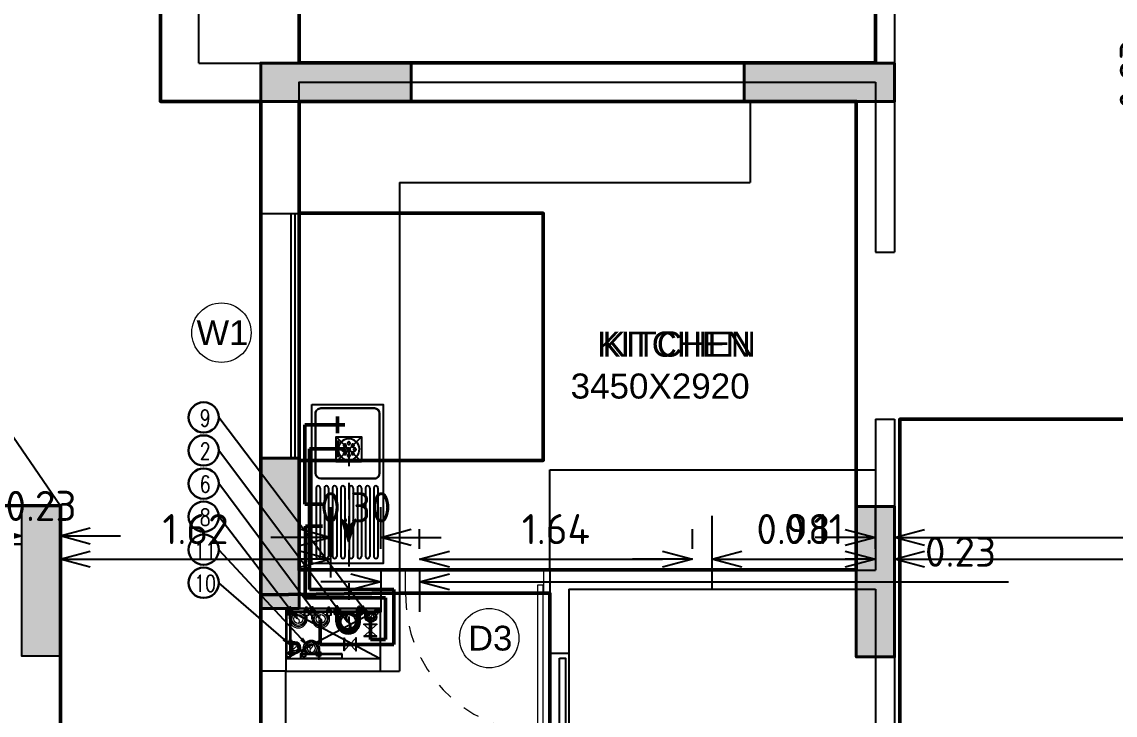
# Model space of a CAD drawing. Header units: inches. Extents: x 0 to 429, y 0 to 185.
# Drawn here: x 250 to 256.54, y 118.19 to 122.34 of the extents above; entities that cross this region are included whole.
import ezdxf
from ezdxf.enums import TextEntityAlignment as Align

# ---------------------------------------------------------------- set-up
doc = ezdxf.new("R2010")
doc.units = ezdxf.units.IN
doc.header["$MEASUREMENT"] = 0
doc.linetypes.add('Xr-4BHK-A-B-Typical-Sub$0$DASHED', pattern=[0.75, 0.5, -0.25])
doc.linetypes.add('Xr-4BHK-A-B-Typical-Sub$0$HIDDEN', pattern=[0.375, 0.25, -0.125])
doc.layers.get('DEFPOINTS').update_dxf_attribs({"lineweight": 18})
for name, color, linetype, lineweight in [('FLOOR01', 7, 'Continuous', 50), ('XR-4BHK-A-B-TYPICAL-SUB$0$1PL-CUT', 3, 'Continuous', 25), ('XR-4BHK-A-B-TYPICAL-SUB$0$1PL-SHAFT-PIPE-TEXT-50', 213, 'Continuous', 30), ('XR-4BHK-A-B-TYPICAL-SUB$0$DOOR', 34, 'Continuous', 20), ('XR-4BHK-A-B-TYPICAL-SUB$0$TOWER-COL', 1, 'Continuous', 40), ('XR-4BHK-A-B-TYPICAL-SUB$0$TOWER-COL-HATCH', 9, 'Continuous', 5), ('XR-4BHK-A-B-TYPICAL-SUB$0$WALL', 7, 'Continuous', 30)]:
    doc.layers.add(name, color=color, linetype=linetype, lineweight=lineweight)
for name, color, linetype in [('XR-4BHK-A-B-TYPICAL-SUB$0$1PL-DR-WASTE', 5, 'Xr-4BHK-A-B-Typical-Sub$0$DASHED'), ('XR-4BHK-A-B-TYPICAL-SUB$0$1PL-SHAFT-PIPE', 7, 'Continuous'), ('XR-4BHK-A-B-TYPICAL-SUB$0$ELE', 4, 'Continuous')]:
    doc.layers.add(name, color=color, linetype=linetype)
doc.layers.add('XR-4BHK-A-B-TYPICAL-SUB$0$SEWERARE LINE', color=7, linetype='Continuous', lineweight=35, true_color=0xca2d12)
doc.layers.add('XR-4BHK-A-B-TYPICAL-SUB$0$WATER SUPPLAY', color=7, linetype='Continuous', lineweight=0, true_color=0x00f000)
doc.styles.add('Sanvi Common', font='isocpeur.ttf')
doc.styles.add('Xr-4BHK-A-B-Typical-Sub$0$$0$DIM', font='arial.ttf', dxfattribs={"height": 4})
doc.styles.add('Xr-4BHK-A-B-Typical-Sub$0$$1$Standard', font='arial.ttf')
doc.styles.add('Xr-4BHK-A-B-Typical-Sub$0$AUDIT_D_080506184754-0', font='romans.shx')
doc.styles.add('Xr-4BHK-A-B-Typical-Sub$0$DIM', font='arial.ttf')
doc.styles.add('Xr-4BHK-A-B-Typical-Sub$0$Standard', font='ARIALN.TTF')
doc.dimstyles.new('Sanvi Common', dxfattribs={"dimtxt": 0.18, "dimasz": 0.18, "dimexe": 0.18, "dimexo": 0.0625, "dimgap": 0.09, "dimtad": 1, "dimzin": 0, "dimdsep": 46, "dimtxsty": 'Sanvi Common', "dimblk": 'OPEN30', "dimcen": 0.09, "dimclrd": 68, "dimclre": 68, "dimclrt": 40, "dimadec": 0, "dimazin": 0, "dimtfac": 1, "dimtofl": 0, "dimtmove": 0, "dimatfit": 3, "dimldrblk": 'OPEN30', "dimfxl": 1, "dimtolj": 1, "dimtzin": 0, "dimarcsym": 0})
doc.dimstyles.new('Xr-4BHK-A-B-Typical-Sub$0$DIM 75', dxfattribs={"dimtxt": 75, "dimasz": 75, "dimexe": 0.18, "dimexo": 0.0625, "dimgap": 0.09, "dimtad": 0, "dimtih": 1, "dimtoh": 1, "dimdec": 0, "dimzin": 0, "dimdsep": 46, "dimtxsty": 'Xr-4BHK-A-B-Typical-Sub$0$Standard', "dimcen": 0.09, "dimclrd": 256, "dimclre": 256, "dimclrt": 256, "dimadec": 0, "dimazin": 0, "dimtfac": 1, "dimtdec": 0, "dimtofl": 0, "dimtmove": 0, "dimatfit": 3, "dimfxl": 1, "dimtolj": 1, "dimtzin": 0, "dimarcsym": 0})

# ---------------------------------------------------------------- blocks, each defined once
blk = doc.blocks.new('Xr-4BHK-A-B-Typical-Sub$0$core typ')
at = {"layer": 'XR-4BHK-A-B-TYPICAL-SUB$0$ELE'}
blk.add_line((-5324.142827006493, 20565.2719354366), (465.8570467043028, 12120.69415858269), dxfattribs=at)
at = {"layer": 'XR-4BHK-A-B-TYPICAL-SUB$0$WALL'}
for p, q in [((235.4344015069946, 12120.47021012838), (-1715.420280919905, 12120.46972084677)), ((235.4344015069946, 11890.47021012838), (-1714.570528041135, 11890.46972105993)), ((465.0002261911577, 11219.99949748353), (465.0002261911577, 9260.497486678163))]:
    blk.add_line(p, q, dxfattribs=at)
blk = doc.blocks.new('*X182')
at = {"color": 0}
for p, q in [((3201.577542786451, 1890), (3698.539144592577, 1890)), ((3201.577542786451, 1860), (3698.539144592577, 1860)), ((3201.577542786451, 1830), (3698.539144592577, 1830)), ((3201.577542786451, 1800), (3698.539144592577, 1800)), ((3201.577542786451, 1770), (3698.539144592577, 1770)), ((3201.577542786451, 1740), (3698.539144592577, 1740)), ((3201.577542786451, 1710), (3698.539144592577, 1710)), ((3201.577542786451, 1680), (3698.539144592577, 1680)), ((3201.577542786451, 1650), (3698.539144592577, 1650)), ((3201.577542786451, 1620), (3698.539144592577, 1620)), ((3201.577542786451, 1590), (3698.539144592577, 1590)), ((3201.577542786451, 1560), (3698.539144592577, 1560)), ((3201.577542786451, 1530), (3698.539144592577, 1530)), ((3201.577542786451, 1500), (3698.539144592577, 1500)), ((3201.577542786451, 1470), (3698.539144592577, 1470)), ((3201.577542786451, 1440), (3698.539144592577, 1440))]:
    blk.add_line(p, q, dxfattribs=at)
blk = doc.blocks.new('Xr-4BHK-A-B-Typical-Sub$0$sink14')
blk.add_lwpolyline([(-577.5, -520), (-577.5, 0), (577.5, 0), (577.5, -520)], close=True)
for points in [[(-40.49999999999999, -64.5, 0.4142135623730951), (-78, -27), (-513.0000000000003, -27, 0.4142135623730934), (-550.5000000000003, -64.50000000000023), (-550.5000000000003, -455.5000000000038, 0.4142135623731027), (-512.9999999999994, -493.0000000000038), (-77.99999999999909, -492.9999999999965, 0.4142135623730878), (-40.49999999999999, -455.4999999999964)], [(-550.5000000000003, -455.5000000000038), (-550.5000000000003, -64.5, -0.4142135623730951), (-513, -27), (-78, -27, -0.4142135623730951), (-40.49999999999999, -64.5), (-40.49999999999999, -455.4999999999965, -0.4142135623730929), (-78, -492.9999999999965), (-513, -493.0000000000038, -0.4142135623730992)]]:
    blk.add_lwpolyline(points, format="xyb", close=True)
blk.add_circle((-248, -259.9999999999982), 15)
for centre, start, end in [((29.25564832209648, -53.81830726738008), 90, 270), ((526.217250128222, -53.81830726738008), 270, 90), ((29.25564832209648, -113.81830726738), 90, 270), ((29.25564832209648, -173.8183072673801), 90, 270), ((526.217250128222, -113.81830726738), 270, 90), ((526.217250128222, -173.8183072673801), 270, 90), ((29.25564832209648, -233.8183072673801), 90, 270), ((526.217250128222, -233.8183072673801), 270, 90), ((29.25564832209648, -293.8183072673801), 90, 270), ((526.217250128222, -293.8183072673801), 270, 90), ((29.25564832209648, -353.8183072673801), 90, 270), ((526.217250128222, -353.8183072673801), 270, 90), ((29.25564832209648, -413.81830726738), 90, 270), ((29.25564832209648, -473.81830726738), 90, 270), ((526.217250128222, -413.81830726738), 270, 90), ((526.217250128222, -473.81830726738), 270, 90)]:
    blk.add_arc(centre, 15, start, end)
blk.add_blockref('*X182', (-3172.321894464355, -1928.81830726738))
blk = doc.blocks.new('Xr-4BHK-A-B-Typical-Sub$0$d-750')
at = {"layer": 'XR-4BHK-A-B-TYPICAL-SUB$0$DOOR'}
for p, q in [((5.729134500143118e-09, 718.7499761594656), (5.729134500143118e-09, 749.9999761594656)), ((5.729134500143118e-09, 749.9999761594656), (115.0000000057291, 749.9999761594656)), ((115.0000000057291, 718.7499761594656), (5.729134500143118e-09, 718.7499761594656)), ((115.0000000057291, 749.9999761594656), (115.0000000057291, 718.7499761594656)), ((5.729134500143118e-09, -2.384052721993157e-05), (5.729134500143118e-09, 31.24997615947278)), ((5.729134500143118e-09, 31.24997615947278), (115.0000000057291, 31.24997615947278)), ((115.0000000057291, 31.24997615947278), (115.0000000057291, -2.384052721993157e-05)), ((115.0000000057291, -2.384052721993157e-05), (5.729134500143118e-09, -2.384052721993157e-05))]:
    blk.add_line(p, q, dxfattribs=at)
blk.add_lwpolyline([(73.88675761399941, 34.24997615947278), (811.340492390703, 34.24997615947278), (811.340492390703, 59.24997615947278), (73.88675761399941, 59.24997615947278)], close=True, dxfattribs=at)
at = {"layer": 'XR-4BHK-A-B-TYPICAL-SUB$0$DOOR', "color": 8, "linetype": 'Xr-4BHK-A-B-Typical-Sub$0$HIDDEN', "extrusion": (0, 0, -1)}
blk.add_ellipse((125.0000000057291, 31.24997615947278), major_axis=(218.3991734659579, 652.0652236637238), ratio=0.9987404314647262, start_param=-0.3381296109642833, end_param=1.207250979015199, dxfattribs=at)
blk = doc.blocks.new('Xr-4BHK-A-B-Typical-Sub$0$REV.CO.')
at = {"layer": 'XR-4BHK-A-B-TYPICAL-SUB$0$TOWER-COL-HATCH'}
for points in [[(456701.6026076346, 11955.22670572487), (456701.6026076346, 11725.22670572504), (455801.1053430899, 11725.22714034546), (455801.1053430892, 11955.22714034593)], [(458696.0964684737, 11724.7721942397), (458696.0964684737, 11954.77219423946), (459596.0964278332, 11954.7715867867), (459596.0964278339, 11724.77158678624)], [(459366.105343089, 8690.003288494714), (459596.105343089, 8690.003288494714), (459596.1053374442, 9589.802804727991), (459366.1053374442, 9589.802804727991)], [(456031.1053430889, 8400.227134702109), (455801.105343089, 8400.227134702109), (455801.1057777088, 9300.22713470176), (456031.1057777093, 9300.227134702458)]]:
    blk.add_hatch(color=256, dxfattribs=at).paths.add_polyline_path(points)
at = {"layer": 'XR-4BHK-A-B-TYPICAL-SUB$0$TOWER-COL'}
for points in [[(455801.105343089, 11955.22713470211), (455801.105343089, 11725.22713470211), (456701.6027795789, 11725.2266075391), (456701.6027795789, 11955.2266075391)], [(459596.0964278341, 11724.77159243005), (459596.0964278341, 11954.77159243005), (458696.0964684737, 11954.77219423958), (458696.0964684737, 11724.77219423958)], [(459366.105343089, 8690.003288494714), (459596.105343089, 8690.003288494714), (459596.1053374442, 9589.802804727991), (459366.1053374442, 9589.802804727991)], [(456031.1057720655, 9300.227134702109), (455801.1057720655, 9300.227134702109), (455801.105343089, 8400.227134702109), (456031.105343089, 8400.227134702109)]]:
    blk.add_lwpolyline(points, close=True, dxfattribs=at)
blk = doc.blocks.new('Xr-4BHK-A-B-Typical-Sub$0$$0$DOOR NO')
at = {"lineweight": 0}
blk.add_circle((5.684341886080801e-14, 0), 10, dxfattribs=at)
at = {"style": 'Xr-4BHK-A-B-Typical-Sub$0$$0$DIM'}
blk.add_attdef('X1', text='', height=9, dxfattribs=at).set_placement((5.684341886080801e-14, 0), align=Align.MIDDLE_CENTER)
blk = doc.blocks.new('_Open30')
at = {"color": 0, "linetype": 'ByBlock', "lineweight": -2}
for p, q in [((-1, 0.26794919), (0, 0)), ((0, 0), (-1, -0.26794919)), ((0, 0), (-1, 0))]:
    blk.add_line(p, q, dxfattribs=at)
blk = doc.blocks.new('*D236')
at = {"color": 68, "lineweight": -2, "transparency": 16777216}
for p, q in [((256.8422112934697, 118.9663144248401), (256.8422112934697, 122.3143144248453)), ((256.9279903310001, 118.7863144248401), (256.6622112934697, 118.7863144248401)), ((256.9279903310001, 118.5563144248441), (256.6622112934697, 118.5563144248441)), ((256.8422112934697, 118.3763144248441), (256.8422112934697, 118.1963144248441))]:
    blk.add_line(p, q, dxfattribs=at)
at = {"layer": 'DEFPOINTS', "color": 0, "transparency": 16777216}
for p in [(256.9904903310001, 118.7863144248401), (256.8422112934697, 118.5563144248441), (256.9904903310001, 118.5563144248441)]:
    blk.add_point(p, dxfattribs=at)
at = {"color": 68, "lineweight": -2, "transparency": 16777216, "xscale": 0.18, "yscale": 0.18, "zscale": 0.18}
for p, rotation in [((256.8422112934697, 118.7863144248401), 270), ((256.8422112934697, 118.5563144248441), 90)]:
    blk.add_blockref('_Open30', p, dxfattribs=dict(at, rotation=rotation))
at = {"color": 40, "transparency": 16777216, "insert": (256.6622112934697, 122.0263144248452), "char_height": 0.18, "attachment_point": 5, "rotation": 90, "style": 'Sanvi Common'}
blk.add_mtext('\\A1;0.23', dxfattribs=at)
blk = doc.blocks.new('*D287')
at = {"color": 68, "lineweight": -2, "transparency": 16777216}
for p, q in [((249.998806046997, 119.187855427837), (249.998806046997, 119.444113767436)), ((250.2288060462799, 119.1878554220599), (250.2288060462799, 119.444113767436)), ((249.818806046997, 119.264113767436), (249.638806046997, 119.264113767436)), ((250.4088060462799, 119.264113767436), (250.5888060462799, 119.264113767436))]:
    blk.add_line(p, q, dxfattribs=at)
at = {"layer": 'DEFPOINTS', "color": 0, "transparency": 16777216}
for p in [(250.2288060462799, 119.264113767436), (249.998806046997, 119.125355427837), (250.2288060462799, 119.1253554220599)]:
    blk.add_point(p, dxfattribs=at)
at = {"color": 68, "lineweight": -2, "transparency": 16777216, "xscale": 0.18, "yscale": 0.18, "zscale": 0.18}
blk.add_blockref('_Open30', (249.998806046997, 119.264113767436), dxfattribs=at)
at = {"color": 68, "lineweight": -2, "transparency": 16777216, "xscale": 0.18, "yscale": 0.18, "zscale": 0.18, "rotation": 180}
blk.add_blockref('_Open30', (250.2288060462799, 119.264113767436), dxfattribs=at)
at = {"color": 40, "transparency": 16777216, "insert": (250.1138060466384, 119.444113767436), "char_height": 0.18, "attachment_point": 5, "style": 'Sanvi Common'}
blk.add_mtext('\\A1;0.23', dxfattribs=at)
blk = doc.blocks.new('*D288')
at = {"color": 68, "lineweight": -2, "transparency": 16777216}
for p, q in [((250.2288060462799, 119.1878554220599), (250.2288060462799, 119.3053554220599)), ((251.8492138872736, 119.1878453694076), (251.8492138872736, 119.3053554220599)), ((250.4088060462799, 119.1253554220599), (251.6692138872736, 119.1253554220599))]:
    blk.add_line(p, q, dxfattribs=at)
at = {"layer": 'DEFPOINTS', "color": 0, "transparency": 16777216}
for p in [(250.2288060462799, 119.1253554220599), (251.8492138872736, 119.1253554220599), (251.8492138872736, 119.1253453694076)]:
    blk.add_point(p, dxfattribs=at)
at = {"color": 68, "lineweight": -2, "transparency": 16777216, "xscale": 0.18, "yscale": 0.18, "zscale": 0.18, "rotation": 180}
blk.add_blockref('_Open30', (250.2288060462799, 119.1253554220599), dxfattribs=at)
at = {"color": 68, "lineweight": -2, "transparency": 16777216, "xscale": 0.18, "yscale": 0.18, "zscale": 0.18}
blk.add_blockref('_Open30', (251.8492138872736, 119.1253554220599), dxfattribs=at)
at = {"color": 40, "transparency": 16777216, "insert": (251.0390099667767, 119.3053554220599), "char_height": 0.18, "attachment_point": 5, "style": 'Sanvi Common'}
blk.add_mtext('\\A1;1.62', dxfattribs=at)
blk = doc.blocks.new('*D289')
at = {"color": 68, "lineweight": -2, "transparency": 16777216}
for p, q in [((251.8492140242653, 119.0164448754218), (251.8492140242653, 119.4357570845089)), ((252.1492154258651, 119.1878554220599), (252.1492154258651, 119.4357570845089)), ((251.6692140242653, 119.2557570845089), (251.4892140242653, 119.2557570845089)), ((252.3292154258651, 119.2557570845089), (252.5092154258651, 119.2557570845089))]:
    blk.add_line(p, q, dxfattribs=at)
at = {"layer": 'DEFPOINTS', "color": 0, "transparency": 16777216}
for p in [(252.1492154258651, 119.2557570845089), (252.1492154258651, 119.1253554220599), (251.8492140242653, 118.9539448754218)]:
    blk.add_point(p, dxfattribs=at)
at = {"color": 68, "lineweight": -2, "transparency": 16777216, "xscale": 0.18, "yscale": 0.18, "zscale": 0.18}
blk.add_blockref('_Open30', (251.8492140242653, 119.2557570845089), dxfattribs=at)
at = {"color": 68, "lineweight": -2, "transparency": 16777216, "xscale": 0.18, "yscale": 0.18, "zscale": 0.18, "rotation": 180}
blk.add_blockref('_Open30', (252.1492154258651, 119.2557570845089), dxfattribs=at)
at = {"color": 40, "transparency": 16777216, "insert": (251.9992147250652, 119.4357570845089), "char_height": 0.18, "attachment_point": 5, "style": 'Sanvi Common'}
blk.add_mtext('\\A1;0.30', dxfattribs=at)
blk = doc.blocks.new('*D290')
at = {"color": 68, "lineweight": -2, "transparency": 16777216}
for p, q in [((252.1492154258651, 119.0628554220599), (252.1492154258651, 118.809880693363)), ((252.3792154260502, 119.0628553892162), (252.3792154260502, 118.809880693363)), ((251.9692154258651, 118.989880693363), (251.7892154258651, 118.989880693363)), ((252.5592154260502, 118.989880693363), (255.9072154260481, 118.989880693363))]:
    blk.add_line(p, q, dxfattribs=at)
at = {"layer": 'DEFPOINTS', "color": 0, "transparency": 16777216}
for p in [(252.1492154258651, 119.1253554220599), (252.3792154260502, 119.1253553892162), (252.3792154260502, 118.989880693363)]:
    blk.add_point(p, dxfattribs=at)
at = {"color": 68, "lineweight": -2, "transparency": 16777216, "xscale": 0.18, "yscale": 0.18, "zscale": 0.18}
blk.add_blockref('_Open30', (252.1492154258651, 118.989880693363), dxfattribs=at)
at = {"color": 68, "lineweight": -2, "transparency": 16777216, "xscale": 0.18, "yscale": 0.18, "zscale": 0.18, "rotation": 180}
blk.add_blockref('_Open30', (252.3792154260502, 118.989880693363), dxfattribs=at)
at = {"color": 40, "transparency": 16777216, "insert": (255.6192154260481, 119.169880693363), "char_height": 0.18, "attachment_point": 5, "style": 'Sanvi Common'}
blk.add_mtext('\\A1;0.23', dxfattribs=at)
blk = doc.blocks.new('*D291')
at = {"color": 68, "lineweight": -2, "transparency": 16777216}
for p, q in [((252.3792154260502, 119.1878553892162), (252.3792154260502, 119.3053554220599)), ((254.0142318548225, 119.1878554043065), (254.0142318548225, 119.3053554220599)), ((252.5592154260502, 119.1253554220599), (253.8342318548225, 119.1253554220599))]:
    blk.add_line(p, q, dxfattribs=at)
at = {"layer": 'DEFPOINTS', "color": 0, "transparency": 16777216}
for p in [(252.3792154260502, 119.1253553892162), (254.0142318548225, 119.1253554220599), (254.0142318548225, 119.1253554043065)]:
    blk.add_point(p, dxfattribs=at)
at = {"color": 68, "lineweight": -2, "transparency": 16777216, "xscale": 0.18, "yscale": 0.18, "zscale": 0.18, "rotation": 180}
blk.add_blockref('_Open30', (252.3792154260502, 119.1253554220599), dxfattribs=at)
at = {"color": 68, "lineweight": -2, "transparency": 16777216, "xscale": 0.18, "yscale": 0.18, "zscale": 0.18}
blk.add_blockref('_Open30', (254.0142318548225, 119.1253554220599), dxfattribs=at)
at = {"color": 40, "transparency": 16777216, "insert": (253.1967236404363, 119.3053554220599), "char_height": 0.18, "attachment_point": 5, "style": 'Sanvi Common'}
blk.add_mtext('\\A1;1.64', dxfattribs=at)
blk = doc.blocks.new('*D292')
at = {"color": 68, "lineweight": -2, "transparency": 16777216}
for p, q in [((254.1292318544349, 119.3838620250022), (254.1292318544349, 118.9453554220598)), ((254.0142318548225, 119.1878554043065), (254.0142318548225, 119.3053554220599)), ((253.8342318548225, 119.1253554220599), (253.6542318548225, 119.1253554220599)), ((254.3092318544349, 119.1253554220599), (254.9932318544348, 119.1253554220599))]:
    blk.add_line(p, q, dxfattribs=at)
at = {"layer": 'DEFPOINTS', "color": 0, "transparency": 16777216}
for p in [(254.1292318544349, 119.4463620250022), (254.0142318548225, 119.1253554043065), (254.1292318544349, 119.1253554220599)]:
    blk.add_point(p, dxfattribs=at)
at = {"color": 68, "lineweight": -2, "transparency": 16777216, "xscale": 0.18, "yscale": 0.18, "zscale": 0.18}
blk.add_blockref('_Open30', (254.0142318548225, 119.1253554220599), dxfattribs=at)
at = {"color": 68, "lineweight": -2, "transparency": 16777216, "xscale": 0.18, "yscale": 0.18, "zscale": 0.18, "rotation": 180}
blk.add_blockref('_Open30', (254.1292318544349, 119.1253554220599), dxfattribs=at)
at = {"color": 40, "transparency": 16777216, "insert": (254.7412318544349, 119.3053554220599), "char_height": 0.18, "attachment_point": 5, "style": 'Sanvi Common'}
blk.add_mtext('\\A1;0.11', dxfattribs=at)
blk = doc.blocks.new('*D293')
at = {"color": 68, "lineweight": -2, "transparency": 16777216}
for p, q in [((254.1292318544349, 119.3838620250022), (254.1292318544349, 118.9453554220598)), ((255.1092284738026, 119.1878554220599), (255.1092284738026, 119.3053554220599)), ((254.3092318544349, 119.1253554220599), (254.9292284738026, 119.1253554220599))]:
    blk.add_line(p, q, dxfattribs=at)
at = {"layer": 'DEFPOINTS', "color": 0, "transparency": 16777216}
for p in [(254.1292318544349, 119.4463620250022), (255.1092284738026, 119.1253554220599), (255.1092284738026, 119.1253554220599)]:
    blk.add_point(p, dxfattribs=at)
at = {"color": 68, "lineweight": -2, "transparency": 16777216, "xscale": 0.18, "yscale": 0.18, "zscale": 0.18, "rotation": 180}
blk.add_blockref('_Open30', (254.1292318544349, 119.1253554220599), dxfattribs=at)
at = {"color": 68, "lineweight": -2, "transparency": 16777216, "xscale": 0.18, "yscale": 0.18, "zscale": 0.18}
blk.add_blockref('_Open30', (255.1092284738026, 119.1253554220599), dxfattribs=at)
at = {"color": 40, "transparency": 16777216, "insert": (254.6192301641187, 119.3053554220599), "char_height": 0.18, "attachment_point": 5, "style": 'Sanvi Common'}
blk.add_mtext('\\A1;0.98', dxfattribs=at)
blk = doc.blocks.new('*D294')
at = {"color": 68, "lineweight": -2, "transparency": 16777216}
for p, q in [((255.1092284738026, 119.1878554220599), (255.1092284738026, 119.4351649183148)), ((255.224228458572, 119.1878557811284), (255.224228458572, 119.4351649183148)), ((254.9292284738026, 119.2551649183147), (254.7492284738026, 119.2551649183147)), ((255.404228458572, 119.2551649183147), (258.5362284585697, 119.2551649183147))]:
    blk.add_line(p, q, dxfattribs=at)
at = {"layer": 'DEFPOINTS', "color": 0, "transparency": 16777216}
for p in [(255.224228458572, 119.2551649183147), (255.1092284738026, 119.1253554220599), (255.224228458572, 119.1253557811284)]:
    blk.add_point(p, dxfattribs=at)
at = {"color": 68, "lineweight": -2, "transparency": 16777216, "xscale": 0.18, "yscale": 0.18, "zscale": 0.18}
blk.add_blockref('_Open30', (255.1092284738026, 119.2551649183147), dxfattribs=at)
at = {"color": 68, "lineweight": -2, "transparency": 16777216, "xscale": 0.18, "yscale": 0.18, "zscale": 0.18, "rotation": 180}
blk.add_blockref('_Open30', (255.224228458572, 119.2551649183147), dxfattribs=at)
at = {"color": 40, "transparency": 16777216, "insert": (258.2842284585697, 119.4351649183148), "char_height": 0.18, "attachment_point": 5, "style": 'Sanvi Common'}
blk.add_mtext('\\A1;0.11', dxfattribs=at)
blk = doc.blocks.new('*D295')
at = {"color": 68, "lineweight": -2, "transparency": 16777216}
for p, q in [((261.1842284738142, 119.1878554220599), (261.1842284738142, 119.3053554220599)), ((255.224228458572, 119.0628557811284), (255.224228458572, 118.9453554220598)), ((255.404228458572, 119.1253554220599), (261.0042284738142, 119.1253554220599))]:
    blk.add_line(p, q, dxfattribs=at)
at = {"layer": 'DEFPOINTS', "color": 0, "transparency": 16777216}
for p in [(255.224228458572, 119.1253557811284), (261.1842284738142, 119.1253554220599), (261.1842284738142, 119.1253554220599)]:
    blk.add_point(p, dxfattribs=at)
at = {"color": 68, "lineweight": -2, "transparency": 16777216, "xscale": 0.18, "yscale": 0.18, "zscale": 0.18, "rotation": 180}
blk.add_blockref('_Open30', (255.224228458572, 119.1253554220599), dxfattribs=at)
at = {"color": 68, "lineweight": -2, "transparency": 16777216, "xscale": 0.18, "yscale": 0.18, "zscale": 0.18}
blk.add_blockref('_Open30', (261.1842284738142, 119.1253554220599), dxfattribs=at)
at = {"color": 40, "transparency": 16777216, "insert": (258.2042284661931, 119.3053554220599), "char_height": 0.18, "attachment_point": 5, "style": 'Sanvi Common'}
blk.add_mtext('\\A1;5.96', dxfattribs=at)
blk = doc.blocks.new('Xr-4BHK-A-B-Typical-Sub$0$CI100')
at = {"layer": 'XR-4BHK-A-B-TYPICAL-SUB$0$SEWERARE LINE', "ltscale": 100}
for p, q in [((-78.8920929323649, -2.473825588822365e-09), (-78.8920929323649, 11.49232116586063)), ((-73.99999999970896, 60.66666666648234), (-74.00000000098953, 11.49232116586063)), ((-65.99999999976717, 60.66666666648234), (-65.99999999854481, 11.49232116586063)), ((-61.1079070615815, -2.473825588822365e-09), (-61.1079070615815, 11.49232116586063)), ((61.1079070615815, -2.473825588822365e-09), (61.1079070615815, 11.49232116586063)), ((65.99999999976717, 60.66666666648234), (65.9999999985157, 11.49232116586063)), ((73.99999999970896, 60.66666666648234), (74.00000000096043, 11.49232116586063)), ((78.8920929323649, -2.473825588822365e-09), (78.8920929323649, 11.49232116586063)), ((-78.89209293544991, -15.49232117328211), (-78.89209293544991, -4.000000002473826)), ((-74.00000000098953, -2.473825588822365e-09), (-74.00000000343425, -4.000000002473826)), ((-74.00000000343425, -15.49232117328211), (-74.00000000288128, -37.33333333814517)), ((-74.00000000343425, -16.76924574613804), (-74.00000000343425, -37.33333333567134)), ((-66.00000000098953, -37.33333333567134), (-74.00000000098953, -37.33333333567134)), ((-66.00000000098953, -2.473825588822365e-09), (-66.00000000098953, -4.000000002473826)), ((-66.00000000098953, -15.49232117328211), (-66.00000000098953, -37.33333333567134)), ((-66.00000000098953, -16.76924574613804), (-66.00000000098953, -37.33333333814517)), ((-61.10790706466651, -15.49232117328211), (-61.10790706466651, -4.000000002473826)), ((61.10790706466651, -15.49232117328211), (61.10790706466651, -4.000000002473826)), ((66.00000000096043, -2.473825588822365e-09), (66.00000000096043, -4.000000002473826)), ((66.00000000096043, -15.49232117328211), (66.00000000096043, -37.33333333567134)), ((66.00000000096043, -16.76924574613804), (66.00000000096043, -37.33333333814517)), ((66.00000000096043, -37.33333333567134), (74.00000000096043, -37.33333333567134)), ((74.00000000096043, -2.473825588822365e-09), (74.00000000340515, -4.000000002473826)), ((74.00000000340515, -15.49232117328211), (74.00000000285218, -37.33333333814517)), ((74.00000000340515, -16.76924574613804), (74.00000000340515, -37.33333333567134)), ((78.89209293544991, -15.49232117328211), (78.89209293544991, -4.000000002473826))]:
    blk.add_line(p, q, dxfattribs=at)
for points in [[(-85.44812645978527, -2.473825588822365e-09), (-54.55187353718793, -2.473825588822365e-09), (-54.55187353718793, 11.49232116586063), (-85.44812645978527, 11.49232116586063)], [(85.44812645975617, -2.473825588822365e-09), (54.55187353718793, -2.473825588822365e-09), (54.55187353718793, 11.49232116586063), (85.44812645975617, 11.49232116586063)], [(-85.4481264622882, -15.49232117328211), (-54.55187353971996, -15.49232117328211), (-54.55187353971996, -4.000000002473826), (-85.4481264622882, -4.000000002473826)], [(85.4481264622882, -15.49232117328211), (54.55187353969086, -15.49232117328211), (54.55187353969086, -4.000000002473826), (85.4481264622882, -4.000000002473826)]]:
    blk.add_lwpolyline(points, close=True, dxfattribs=at)
for radius in [60.6666666669153, 50.00000000020492]:
    blk.add_circle((0, 60.66666666648234), radius, dxfattribs=at)
for centre, radius, start, end in [((0, 60.66666666648234), 74.00000000030329, 0, 180), ((0, 60.66666666648234), 66.00000000027049, 0, 180), ((13.8690806030645, 85.66666666636593), 28.5893581037178, 119.0199020114029, 240.9800979885971), ((-13.8690806030645, 35.66666666656965), 28.5893581037178, 299.0199020114029, 60.98009798859712)]:
    blk.add_arc(centre, radius, start, end, dxfattribs=at)
blk = doc.blocks.new('Xr-4BHK-A-B-Typical-Sub$0$CI50')
at = {"layer": 'XR-4BHK-A-B-TYPICAL-SUB$0$WATER SUPPLAY', "ltscale": 100}
for p, q in [((-53.22542626422364, 2), (-53.22542626422364, 13.49232116833446)), ((-48.33333333313931, 34.99999999991269), (-48.33333333284827, 13.49232116833446)), ((-48.33333333284827, 2), (-48.33333333529299, -2)), ((-40.33333333319752, 34.99999999991269), (-40.33333333040355, 13.49232116833446)), ((-40.33333333284827, 2), (-40.33333333284827, -2)), ((-35.44124039344024, 2), (-35.44124039344024, 13.49232116833446)), ((35.44124039344024, 2), (35.44124039344024, 13.49232116833446)), ((40.33333333319752, 34.99999999481952), (40.33333333354676, 13.49232116324129)), ((40.33333333284827, 2), (40.33333333284827, -2)), ((48.33333333313931, 34.99999999481952), (48.33333333599148, 13.49232116324129)), ((48.33333333284827, 2), (48.33333333529299, -2)), ((53.22542626422364, 2), (53.22542626422364, 13.49232116833446)), ((-53.22542626730865, -13.49232117080828), (-53.22542626730865, -2)), ((-48.33333333529299, -13.49232117080828), (-48.33333333471091, -30.62995350570418)), ((-48.33333333529299, -14.76924574369332), (-48.33333333529299, -30.62995350323035)), ((-40.33333333284827, -30.62995350323035), (-48.33333333284827, -30.62995350323035)), ((-40.33333333284827, -13.49232117080828), (-40.33333333284827, -30.62995350323035)), ((-40.33333333284827, -14.76924574369332), (-40.33333333284827, -30.62995350570418)), ((-35.44124039652525, -13.49232117080828), (-35.44124039652525, -2)), ((35.44124039652525, -13.49232117080828), (35.44124039652525, -2)), ((40.33333333284827, -13.49232117080828), (40.33333333284827, -30.62995350323035)), ((40.33333333284827, -14.76924574369332), (40.33333333284827, -30.62995350570418)), ((40.33333333284827, -30.62995350323035), (48.33333333284827, -30.62995350323035)), ((48.33333333529299, -13.49232117080828), (48.33333333471091, -30.62995350570418)), ((48.33333333529299, -14.76924574369332), (48.33333333529299, -30.62995350323035)), ((53.22542626730865, -13.49232117080828), (53.22542626730865, -2))]:
    blk.add_line(p, q, dxfattribs=at)
at = {"layer": 'XR-4BHK-A-B-TYPICAL-SUB$0$WATER SUPPLAY', "ltscale": 100, "elevation": 1.671858e-10}
for points in [[(-57.92892428027699, 2), (-30.86954810534371, 2), (-30.86954810534371, 13.49232116833446), (-57.92892428027699, 13.49232116833446)], [(57.92892428027699, 2), (30.86954810534371, 2), (30.86954810534371, 13.49232116833446), (57.92892428027699, 13.49232116833446)], [(-57.92892428277992, -13.49232117080828), (-30.86954810784664, -13.49232117080828), (-30.86954810784664, -2), (-57.92892428277992, -2)], [(57.92892428277992, -13.49232117080828), (30.86954810784664, -13.49232117080828), (30.86954810784664, -2), (57.92892428277992, -2)]]:
    blk.add_lwpolyline(points, close=True, dxfattribs=at)
at = {"layer": 'XR-4BHK-A-B-TYPICAL-SUB$0$WATER SUPPLAY', "ltscale": 100}
for radius in [34.99999999990905, 24.99999999990905]:
    blk.add_circle((0, 34.99999999991269), radius, dxfattribs=at)
for centre, radius, start, end in [((0, 34.99999999991269), 48.33333333322298, 1.667526652835144e-09, 179.9999999983325), ((0, 34.99999999991269), 40.33333333322297, 359.9999999983325, 180.0000000016675), ((6.934540301561356, 47.49999999985448), 14.29467905174831, 119.0199020128229, 240.9800979871771), ((-6.934540301561356, 22.4999999999709), 14.29467905174831, 299.0199020128229, 60.98009798717712)]:
    blk.add_arc(centre, radius, start, end, dxfattribs=at)
blk = doc.blocks.new('Xr-4BHK-A-B-Typical-Sub$0$FT 100')
at = {"linetype": 'Continuous'}
blk.add_ellipse((0, 9.313226e-10), major_axis=(63.43259801403039, -2.92498021481441), ratio=0.9999999998229452, start_param=0.0460789852015406, end_param=6.329264292381125, dxfattribs=at)
for centre, major_axis, ratio in [((-36.73191107809544, 9.313226e-10), (7.970910180024961, 9e-16), 0.9999999998347632), ((-23.28150001447648, 23.28150001075119), (7.970910180354233, 9e-16), 0.999999999793454), ((0, 35.35070415306836), (7.970910180354233, 9e-16), 0.9999999998760722), ((0, 9.313226e-10), (7.970910180683508, 9e-16), 0.9999999997521444), ((23.28150001447648, 23.28150001075119), (7.970910180354233, 9e-16), 0.999999999793454), ((36.73191107762978, 9.313226e-10), (7.970910180683508, 0), 0.9999999997521444), ((-23.28150001447648, -23.28150000981986), (7.970910180354233, 9e-16), 0.9999999998347632), ((0, -35.35070415120572), (7.970910180354233, 9e-16), 0.999999999793454), ((23.28150001401082, -23.28150000981986), (7.970910180354233, 9e-16), 0.9999999998347632)]:
    blk.add_ellipse(centre, major_axis=major_axis, ratio=ratio)
blk = doc.blocks.new('Xr-4BHK-A-B-Typical-Sub$0$A6')
at = {"linetype": 'Continuous', "lineweight": -3}
h = blk.add_hatch(dxfattribs=at)
h.set_pattern_fill('ANSI31', color=8, scale=51.85001933485683, angle=269.9862146204266, style=0)
h.set_pattern_definition([(314.9862146204265, (-3558.981502296403, 121585.5365484209), (4.584040057853496, 4.581834745929909), [])])
h.paths.add_polyline_path([(-42.47234761156142, 41.50318173249252), (0, 0), (-42.49231404624879, -41.48273921257351), (91.68663005856797, -0.02205982757732272)])
for p, q in [((-42.49231404624879, -41.48273921245709), (0, 0)), ((-42.47234761156142, 41.50318173249252), (0, 0)), ((91.68663005856797, -0.0220598274609074), (-42.47234761156142, 41.50318173249252)), ((0, 0), (91.68663005856797, -0.0220598274609074)), ((91.68663005856797, -0.0220598274609074), (-42.49231404624879, -41.48273921245709))]:
    blk.add_line(p, q, dxfattribs=at)
blk = doc.blocks.new('Xr-4BHK-A-B-Typical-Sub$0$P-VALVE')
at = {"linetype": 'Continuous'}
for p, q in [((-19.66080000158399, 19.0427147973096), (19.66079999436624, 19.0427147973096)), ((-19.66080000181682, 16.42127499272465), (-19.66080000158399, 19.0427147973096)), ((19.66079999436624, 16.42127499272465), (-19.66080000181682, 16.42127499272465)), ((-17.0393600014504, -16.42127499272465), (17.0393600014504, 16.42127499272465)), ((-17.0393600014504, 16.42127499275375), (17.0393600014504, -16.42127499272465)), ((19.66079999436624, 19.0427147973096), (19.66079999436624, 16.42127499272465)), ((19.66079999459907, -16.42127499272465), (-19.66080000158399, -16.42127499269554)), ((-19.66080000158399, -16.42127499269554), (-19.66080000181682, -19.04271479707677)), ((-19.66080000181682, -19.04271479707677), (19.66079999436624, -19.04271479707677)), ((19.66079999436624, -19.04271479707677), (19.66079999459907, -16.42127499272465))]:
    blk.add_line(p, q, dxfattribs=at)
blk = doc.blocks.new('Xr-4BHK-A-B-Typical-Sub$0$A$C14D55273')
at = {"layer": 'XR-4BHK-A-B-TYPICAL-SUB$0$WATER SUPPLAY', "lineweight": 50}
for p, q in [((11894.55317564844, -10860.59096028519), (11894.55317564838, -10960.59096028519)), ((11852.05317565621, -10910.59095995323), (12089.98608965668, -10910.59096181209)), ((12089.98608965668, -10910.59096181209), (12090.28627015426, -11385.97916478122)), ((11852.05317565621, -11054.18464530571), (12062.77939843203, -11054.184646952)), ((11894.55317564844, -11004.18464563767), (11894.55317564838, -11104.18464563767)), ((12062.779398432, -11054.18464695201), (12062.77939570337, -11895.59736950851)), ((11985.91746589745, -11385.97916478122), (12090.28627015426, -11385.97916478122)), ((11985.91746589745, -11518.16242080886), (12087.86286686364, -11518.16242080886)), ((12087.86286686364, -11518.16242080886), (12088.13276762, -11945.59736950851)), ((12062.77939570337, -11895.59736950851), (11558.91747045278, -11895.59736950851)), ((11558.91747045278, -11895.59736950851), (11558.91747045281, -12224.81263916717)), ((12088.13276762, -11945.59736950851), (11607.92664414475, -11945.59736950851)), ((11607.92664414478, -12195.34188632875), (11607.92664414475, -11945.59736950851)), ((11698.61454343665, -12059.68050182768), (11698.61454343665, -12195.34188632875)), ((11998.17217172222, -12075.29175637387), (11998.17217172222, -12224.81263916717)), ((11998.17217172222, -12224.81263916717), (11558.91747045281, -12224.81263916717)), ((11698.61454343665, -12195.34188632875), (11607.92664414478, -12195.34188632875))]:
    blk.add_line(p, q, dxfattribs=at)
at = {"layer": 'XR-4BHK-A-B-TYPICAL-SUB$0$WATER SUPPLAY', "lineweight": 50, "xscale": 2.000000000000041, "yscale": 2.000000000000041, "zscale": 2.000000000000041}
for p, rotation in [((11698.61454343674, -12140.57341708906), 180.0000115776376), ((11820.16013720183, -12224.81263916717), 90.00001157763748)]:
    blk.add_blockref('Xr-4BHK-A-B-Typical-Sub$0$P-VALVE', p, dxfattribs=dict(at, rotation=rotation))
blk = doc.blocks.new('Xr-4BHK-A-B-Typical-Sub$0$A$C2521575D')
at = {"layer": 'XR-4BHK-A-B-TYPICAL-SUB$0$1PL-CUT'}
for p, q in [((20731.35170710974, 21566.58943528411), (20581.35170710974, 21416.58943528411)), ((20581.35170710974, 21566.58943528411), (20731.35170710974, 21416.58943528411))]:
    blk.add_line(p, q, dxfattribs=at)
blk.add_lwpolyline([(20731.35170710974, 21416.58943528411), (20581.35170710974, 21416.58943528411), (20581.35170710974, 21566.58943528411), (20731.35170710974, 21566.58943528411)], close=True, dxfattribs=at)
at = {"layer": 'XR-4BHK-A-B-TYPICAL-SUB$0$1PL-DR-WASTE', "ltscale": 0.015}
blk.add_line((20656.35170403853, 21491.58943835532), (20656.35170403853, 20460.21031334243), dxfattribs=at)
at = {"layer": 'XR-4BHK-A-B-TYPICAL-SUB$0$1PL-SHAFT-PIPE'}
for p, q in [((20848.02354834162, 20521.07087196514), (20283.53056480217, 20521.07102880501)), ((20304.52818872235, 20249.87559802636), (20304.52793725563, 20542.07087210594)), ((20616.7969614513, 20263.29563590493), (20367.02184141296, 20263.29538443821))]:
    blk.add_line(p, q, dxfattribs=at)
for points in [[(20308.52818872235, 20249.87559802636), (20308.52793725563, 20542.07087210594), (20283.52793725563, 20542.07087210594), (20283.52818872235, 20249.87559802636)], [(20848.02354834162, 20517.07087196514), (20283.53056480217, 20517.07102880501), (20283.53056480217, 20542.07102880501), (20848.02354834162, 20542.07087196514)], [(20616.7969614513, 20267.29563590493), (20367.02184141296, 20267.29538443821), (20367.02184141296, 20242.29538443821), (20616.7969614513, 20242.29563590493)]]:
    blk.add_lwpolyline(points, close=True, dxfattribs=at)
at = {"layer": 'XR-4BHK-A-B-TYPICAL-SUB$0$1PL-SHAFT-PIPE-TEXT-50'}
for centre in [(19787.59455020403, 21683.27167291418), (19787.59455020403, 21485.28869397166), (19787.59455020403, 21287.30571502915), (19787.59455020403, 21089.32273608664), (19787.59455020403, 20891.33975714412), (19787.59455020403, 20693.35677820161)]:
    blk.add_circle(centre, 90.64944575136178, dxfattribs=at)
at = {"layer": 'XR-4BHK-A-B-TYPICAL-SUB$0$1PL-DR-WASTE', "ltscale": 0.75, "xscale": -1, "rotation": 90}
blk.add_blockref('Xr-4BHK-A-B-Typical-Sub$0$FT 100', (20656.35170403947, 21491.58943835532), dxfattribs=at)
at = {"layer": 'XR-4BHK-A-B-TYPICAL-SUB$0$1PL-DR-WASTE', "ltscale": 0.015, "extrusion": (-1.648943905830523e-08, 7.213014941462401e-22, 0.9999999999999999), "xscale": -1, "rotation": 89.986214620394}
blk.add_blockref('Xr-4BHK-A-B-Typical-Sub$0$A6', (20656.35170403853, 21030.335949352, -0.0003406115531739756), dxfattribs=at)
at = {"layer": 'XR-4BHK-A-B-TYPICAL-SUB$0$1PL-SHAFT-PIPE'}
for name, p, xscale, yscale, zscale, rotation in [('Xr-4BHK-A-B-Typical-Sub$0$CI50', (20353.67866792614, 20515.20964309075), 1.099999999976717, 1.099999999976717, 1.099999999976717, 180), ('Xr-4BHK-A-B-Typical-Sub$0$CI50', (20488.14225643256, 20515.20964309075), 1.099999999976717, 1.099999999976717, 1.099999999976717, 180), ('Xr-4BHK-A-B-Typical-Sub$0$CI100', (20652.91544749204, 20517.07092617437), 0.940500000026077, 0.940500000026077, 0.940500000026077, 180), ('Xr-4BHK-A-B-Typical-Sub$0$CI50', (20787.69988472341, 20518.57089762155), -0.75, 0.75, 0.75, 180), ('Xr-4BHK-A-B-Typical-Sub$0$CI50', (20307.02817246405, 20304.55402360233), 0.75, 0.75, 0.75, 270)]:
    blk.add_blockref(name, p, dxfattribs=dict(at, xscale=xscale, yscale=yscale, zscale=zscale, rotation=rotation))
at = {"layer": 'XR-4BHK-A-B-TYPICAL-SUB$0$1PL-SHAFT-PIPE', "xscale": -1}
blk.add_blockref('Xr-4BHK-A-B-Typical-Sub$0$CI50', (20431.67435020304, 20266.95978782766), dxfattribs=at)
at = {"layer": 'XR-4BHK-A-B-TYPICAL-SUB$0$WATER SUPPLAY', "xscale": -1}
blk.add_blockref('Xr-4BHK-A-B-Typical-Sub$0$A$C14D55273', (32483.86342341101, 32549.63876286442), dxfattribs=at)
at = {"layer": 'XR-4BHK-A-B-TYPICAL-SUB$0$1PL-SHAFT-PIPE-TEXT-50', "style": 'Xr-4BHK-A-B-Typical-Sub$0$AUDIT_D_080506184754-0', "width": 0.75}
for s, p in [('9', (19796.17880838024, 21629.63314188057)), ('2', (19796.17880838021, 21431.65016293806)), ('6', (19796.17880838021, 21233.66718399555)), ('8', (19796.17880838021, 21035.68420505303)), ('11', (19796.17880838018, 20837.70122611052)), ('10', (19796.17880838021, 20639.71824716801))]:
    blk.add_text(s, height=100, dxfattribs=at).set_placement(p, align=Align.CENTER)
at = {"layer": 'XR-4BHK-A-B-TYPICAL-SUB$0$1PL-SHAFT-PIPE-TEXT-50'}
for points in [[(20780.40967634614, 20492.32089761536), (19878.24399595539, 21683.27167291418)], [(20645.63350297252, 20460.21031334243), (19878.24399595539, 21485.28869397166)], [(20480.85204808309, 20476.70964308167), (19878.24399595539, 21287.30571502915)], [(20346.38845957667, 20476.70964308173), (19878.24399595539, 21089.32273608664)], [(20424.384141822, 20301.95978781924), (19878.24399595539, 20891.33975714412)], [(20324.48309942809, 20306.81962369987), (19878.24399595539, 20693.35677820161)]]:
    blk.add_leader(points, dimstyle='Xr-4BHK-A-B-Typical-Sub$0$DIM 75', dxfattribs=at)

msp = doc.modelspace()

# ---------------------------------------------------------------- hatches: boundary and pattern name
msp.add_hatch(color=256).paths.add_polyline_path([(250.2292415236936, 119.4450701610472), (250.2292417479677, 118.5450696585318), (249.9992417479572, 118.5450696585318), (249.9992415236831, 119.4450701610472)])

# ---------------------------------------------------------------- linework, layer by layer
for p, q in [((255.1092418704413, 125.0003301892571), (255.1092418704413, 122.0952820672533)), ((255.224241870432, 125.0003301892571), (255.2242419741871, 120.9627821379396)), ((250.8292452510561, 121.8653301892624), (250.8292452510561, 123.5602820672498)), ((251.0592452510375, 122.0952820672533), (251.0592452510666, 123.4452820672592)), ((251.6592418704296, 123.4452820672446), (251.6592418704296, 122.0952817233625)), ((251.0592452510375, 122.0952820672533), (255.1092418704413, 122.0952820672533)), ((255.1092418704413, 121.9802820672481), (255.1092418704413, 120.9627821379396)), ((250.8292452510561, 121.8652820672574), (251.429247704282, 121.8652820672574)), ((254.3592418704413, 121.8652812169745), (254.3592418704413, 121.3803301892618)), ((252.2592452510491, 121.3803301892618), (254.3592418704413, 121.3803301892618)), ((252.2592452510491, 121.3803301892618), (252.2592452510491, 119.0603301892548)), ((251.4292415217553, 121.1952822318268), (251.4292415274014, 119.7298578612095)), ((251.6092415273944, 121.1952822318268), (251.6092415273944, 119.7298578612095)), ((251.6342415274177, 121.1952822318268), (251.6342415274177, 119.7298578612095)), ((251.6592415274119, 121.1952822318268), (251.6592415274119, 119.7298578612095)), ((255.1092418704413, 120.9627821379396), (255.2242419741871, 120.9627821379396)), ((255.1092418704413, 119.9627821379396), (255.2242417978761, 119.9627821379396)), ((255.1092418704413, 119.9627821379396), (255.1092418704413, 119.0602817210743)), ((255.2242417978761, 119.9627821379396), (255.2242418667649, 116.0352821892589)), ((253.1592452510433, 119.6602817210656), (255.1092494786191, 119.6602817210656)), ((253.1592452510433, 119.0602817210743), (253.1592452510433, 119.6602817210656)), ((251.6592427316411, 119.0602844398087), (252.2592452510491, 119.0602817210743)), ((252.2592452510491, 119.0602817210743), (252.2592452510491, 118.4552819623201)), ((253.1592452510433, 119.0602817210743), (255.1092494786191, 119.0602817210743)), ((253.1592452510433, 119.0602817210743), (253.1592452510433, 118.5602821892531)), ((253.2742452510631, 118.9452817210691), (255.1092494786191, 118.9452817210691)), ((253.2742452510631, 118.9452817210691), (253.2742452510631, 118.5602821892531)), ((255.1092418704413, 118.9452817210691), (255.1092418704413, 115.805282189263)), ((252.2592452509327, 118.9223487965933), (253.1592452489478, 118.9223487974082)), ((251.4292427302045, 118.8300578771592), (251.4292452510619, 118.4552830945464)), ((251.5792427286562, 118.8302833370104), (252.1442452510584, 118.8302819621745)), ((251.5792427286562, 118.8302833370104), (252.1442452510584, 118.5302819623171)), ((251.5792427286562, 118.5302833379097), (252.1442452510584, 118.8302817210784)), ((251.5792427301987, 118.8300589137649), (251.5792452510561, 118.4552841311666)), ((252.1442452510584, 118.8302819621745), (252.1442452510584, 118.4552819623201)), ((253.2742452510631, 118.5602821892531), (253.1592452510433, 118.5602821892531)), ((253.1592452510433, 118.5602821892531), (253.1592452510433, 117.360282189256)), ((253.2742452510631, 118.5602821892531), (253.2742452510631, 117.360282189256)), ((251.5792427286562, 118.530283337022), (252.1442452510584, 118.5302819623171)), ((251.5792427286562, 118.4552833378981), (251.4288227301788, 118.4552830960452)), ((251.578820207773, 118.4552833378981), (252.1442452510584, 118.4552819623201)), ((252.1442452510584, 118.4552819623201), (252.2592452510491, 118.4552819623201))]:
    msp.add_line(p, q)
for points in [[(251.4292415217553, 121.1952822318268), (251.6592415274119, 121.1952822318268), (251.6592410024952, 121.9802820672481), (255.1092418704413, 121.9802820672481)], [(251.4292415217553, 121.1952822318268), (251.4292504370152, 121.8648266489177)], [(251.7792310501156, 117.2102821892618), (251.4292452510619, 117.2102821892618), (251.4288227301788, 118.4552830960452)], [(251.7871375521701, 117.360282189256), (251.5791947590826, 117.360282189256), (251.5788227216746, 118.4553335965025)]]:
    msp.add_lwpolyline(points)
for points in [[(250.2292415236936, 119.4450701610472), (250.2292417479677, 118.5450696585318), (249.9992417479572, 118.5450696585318), (249.9992415236831, 119.4450701610472)], [(253.21821225211, 118.5333408989387), (253.2532122520844, 118.5333408989387), (253.2532122520844, 117.9333408989474), (253.21821225211, 117.9333408989474)]]:
    msp.add_lwpolyline(points, close=True)
at = {"layer": 'FLOOR01', "color": 26}
msp.add_line((255.6169563648464, 119.9632490675483), (256.5336230315147, 119.9632490683937), dxfattribs=at)
at = {"layer": 'FLOOR01', "color": 246}
for p, q in [((252.3275125091654, 119.0607026364351), (253.1525125073726, 119.0607026371954)), ((254.7130108021609, 119.0606176106587), (253.7963441354925, 119.0606176098133))]:
    msp.add_line(p, q, dxfattribs=at)
at = {"layer": 'FLOOR01', "color": 150}
for points in [[(255.1092337882783, 122.0955911441038), (251.6592116685697, 122.0955911441038), (251.6592116685697, 126.1155904242392), (255.1092337882783, 126.1155904242392)], [(251.6592321377593, 121.8651626918641), (254.9942323319901, 121.8651626918641), (254.9942323319901, 119.060617610236), (251.6592321377593, 119.060617610236)], [(261.2150091285639, 116.3557495191258), (255.2550090560453, 116.3557495191258), (255.2550090560453, 119.963249067971), (261.2150091285639, 119.963249067971)]]:
    msp.add_lwpolyline(points, close=True, dxfattribs=at)
at = {"layer": 'FLOOR01', "color": 230}
msp.add_lwpolyline([(250.8292351009495, 123.5605143731141), (250.8292351009495, 121.8655143731217), (251.4292552652823, 121.8655143731217), (251.4292657290698, 118.911688682178), (252.2592342409826, 118.9225542335248), (253.1592342411222, 118.9225453163731), (253.1592342411222, 117.3604876261875), (252.1527350187511, 117.3600333223332), (252.1527350187511, 115.8053060354055), (256.7746563099845, 115.8371926489695), (256.7746563098681, 116.1254900813133), (261.414221200399, 116.125516627048), (261.4142317202986, 119.8905145134108), (263.4042325800456, 119.890514029225), (263.4042238473539, 124.9805143371691)], dxfattribs=at)
at = {"layer": 'FLOOR01', "color": 181}
msp.add_lwpolyline([(250.8292354493806, 123.5606179564115), (250.8292354493515, 121.8656179564191), (251.4292406413642, 121.8656179564191), (251.4292354896661, 117.2104993023736), (251.779221248411, 117.2106180784235), (251.7792200399908, 117.0604055645295), (252.1319686422412, 117.0603975874606), (252.1310913888501, 115.9156512236718), (250.2300843431494, 115.9156512236718), (250.2296530650983, 119.4458741788317), (245.638379100803, 119.4454055034498)], dxfattribs=at)
at = {"layer": 'FLOOR01', "color": 103}
msp.add_lwpolyline([(251.6592321377593, 121.1956449899212), (253.1211982961449, 121.1956449899212), (253.1211982961449, 119.7165600679496), (251.6592321377593, 119.7165600679496)], close=True, dxfattribs=at)

# ---------------------------------------------------------------- block references
at = {"xscale": 0.001, "yscale": 0.001, "zscale": 0.001}
for name, p in [('Xr-4BHK-A-B-Typical-Sub$0$A$C2521575D', (231.3003784470258, 98.29064342832096)), ('Xr-4BHK-A-B-Typical-Sub$0$core typ', (249.7638058200884, 107.3248441310858))]:
    msp.add_blockref(name, p, dxfattribs=at)
at = {"extrusion": (0, 0, -1), "xscale": 0.001, "yscale": 0.001, "zscale": -0.001}
msp.add_blockref('Xr-4BHK-A-B-Typical-Sub$0$REV.CO.', (-711.0253468648646, 110.1400550564864), dxfattribs=at)
ref = msp.add_blockref('Xr-4BHK-A-B-Typical-Sub$0$$0$DOOR NO', (251.1940339210034, 120.4810631550204), dxfattribs=dict(xscale=0.01778, yscale=0.01778, zscale=0.01778))
ref.add_attrib('X1', 'W1', dxfattribs={"height": 0.1481666666666666, "style": 'Xr-4BHK-A-B-Typical-Sub$0$$1$Standard'}).set_placement((251.199996972404, 120.4810631550204), align=Align.MIDDLE_CENTER)
at = {"extrusion": (0, 0, -1), "xscale": -0.0008229600004851826, "yscale": 0.0008229600004851824, "zscale": -0.0008229600004851826, "rotation": 90.00000051872122}
msp.add_blockref('Xr-4BHK-A-B-Typical-Sub$0$sink14', (-252.1631067483742, 119.5752858174815), dxfattribs=at)
at = {"xscale": -0.001199999997392297, "yscale": 0.001199999997392297, "zscale": 0.001199999997392297, "rotation": 90.00000005280496}
msp.add_blockref('Xr-4BHK-A-B-Typical-Sub$0$d-750', (253.1592452202223, 119.0603398791423), dxfattribs=at)
ref = msp.add_blockref('Xr-4BHK-A-B-Typical-Sub$0$$0$DOOR NO', (252.797364299686, 118.6525952996449), dxfattribs=dict(xscale=0.01778, yscale=0.01778, zscale=0.01778))
ref.add_attrib('X1', 'D3', dxfattribs={"height": 0.1481666666666666, "style": 'Xr-4BHK-A-B-Typical-Sub$0$$1$Standard'}).set_placement((252.8033273510866, 118.6525952996449), align=Align.MIDDLE_CENTER)

# ---------------------------------------------------------------- texts
at = {"style": 'Xr-4BHK-A-B-Typical-Sub$0$DIM'}
for s, p in [(' KITCHEN', (253.3858437246583, 120.3374166930294)), ('3450X2920', (253.2845476810236, 120.086802777601))]:
    msp.add_text(s, height=0.15, dxfattribs=at).set_placement(p)
at = {"layer": 'FLOOR01', "color": 150, "style": 'Xr-4BHK-A-B-Typical-Sub$0$DIM'}
msp.add_text(' KITCHEN', height=0.15, dxfattribs=at).set_placement((253.4166109831185, 120.3377794511239))

# ---------------------------------------------------------------- dimensions: what is measured, and where the dimension line sits
at = {"color": 2}
dim = msp.add_linear_dim(base=(256.8422112934697, 118.5563144248441), p1=(256.990490331, 118.78631442484), p2=(256.990490331, 118.5563144248441), angle=90, dimstyle='Sanvi Common', dxfattribs=at)
dim.commit()
dim.dimension.update_dxf_attribs({"geometry": '*D236', "text_midpoint": (256.8422112934697, 122.0263144248452), "dimtype": 160})
for base, p1, p2, picture, middle in [((250.2288060462799, 119.264113767436), (249.998806046997, 119.125355427837), (250.2288060462799, 119.1253554220599), '*D287', (250.1138060466384, 119.264113767436)), ((252.1492154258651, 119.2557570845089), (251.8492140242653, 118.9539448754218), (252.1492154258651, 119.1253554220599), '*D289', (251.9992147250652, 119.2557570845089)), ((255.224228458572, 119.2551649183147), (255.1092284738026, 119.1253554220599), (255.224228458572, 119.1253557811284), '*D294', (258.2842284585697, 119.2551649183147)), ((252.3792154260502, 118.989880693363), (252.1492154258651, 119.1253554220599), (252.3792154260502, 119.1253553892162), '*D290', (255.6192154260481, 118.989880693363))]:
    dim = msp.add_linear_dim(base=base, p1=p1, p2=p2, dimstyle='Sanvi Common', dxfattribs=at)
    dim.commit()
    dim.dimension.update_dxf_attribs({"geometry": picture, "text_midpoint": middle, "dimtype": 160})
for base, p1, p2, picture, middle in [((251.8492138872736, 119.1253554220599), (250.2288060462799, 119.1253554220599), (251.8492138872736, 119.1253453694076), '*D288', (251.0390099667767, 119.3053554220599)), ((254.0142318548225, 119.1253554220599), (252.3792154260502, 119.1253553892162), (254.0142318548225, 119.1253554043065), '*D291', (253.1967236404363, 119.3053554220599)), ((254.1292318544349, 119.1253554220599), (254.0142318548225, 119.1253554043065), (254.1292318544349, 119.4463620250022), '*D292', (254.7412318544349, 119.3053554220599)), ((255.1092284738026, 119.1253554220599), (254.1292318544349, 119.4463620250022), (255.1092284738026, 119.1253554220599), '*D293', (254.6192301641187, 119.3053554220599)), ((261.1842284738142, 119.1253554220599), (255.224228458572, 119.1253557811284), (261.1842284738142, 119.1253554220599), '*D295', (258.2042284661931, 119.3053554220599))]:
    dim = msp.add_linear_dim(base=base, p1=p1, p2=p2, dimstyle='Sanvi Common', dxfattribs=at)
    dim.commit()
    dim.dimension.update_dxf_attribs({"geometry": picture, "text_midpoint": middle})

doc.saveas('drawing.dxf')
